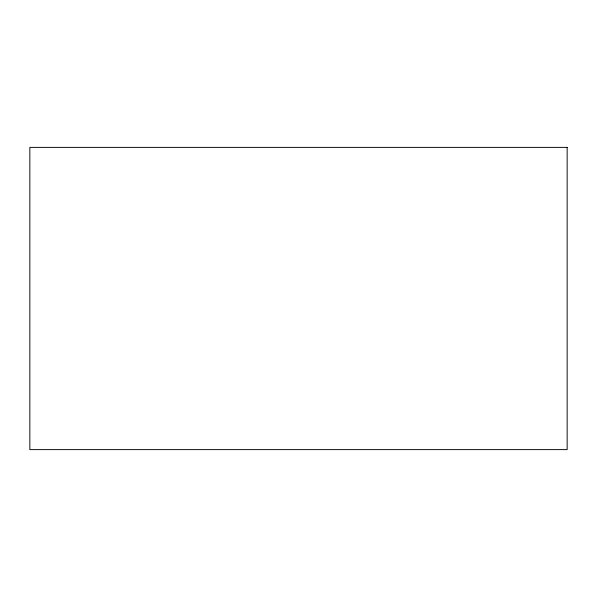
<?xml version="1.0" encoding="UTF-8"?>
<svg xmlns="http://www.w3.org/2000/svg" width="597" height="597" viewBox="0 0 597 597"><rect width="100%" height="100%" fill="white"/><g stroke="black" fill="none" stroke-linecap="round" stroke-linejoin="round"><path stroke-width="0.9" d="M567.15 147.384L29.85 147.384L29.85 449.616L567.15 449.616L567.15 147.384"/></g></svg>
